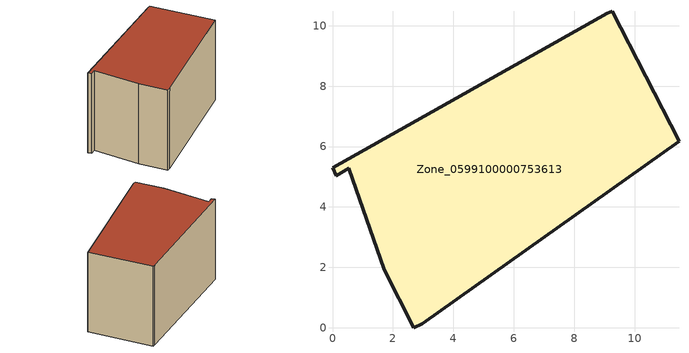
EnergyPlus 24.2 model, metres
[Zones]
Zone_0599100000753613
 floor ground (C_G): 2.97,0.14 2.69,0 1.71,1.93 0.54,5.28 0.13,5.03 0,5.29 9.1,10.41 9.27,10.48 11.47,6.17 z0.65
 wall outside (C_F): 0.54,5.28 1.71,1.93 2.69,0 2.97,0.14 11.47,6.17 9.27,10.48 9.1,10.41 0,5.29 0.13,5.03 0.54,5.28 z0.65:6.68
 roof outside (C_R): 0,5.29 0.13,5.03 0.54,5.28 1.71,1.93 2.69,0 2.97,0.14 11.47,6.17 9.27,10.48 9.1,10.41 z6.68
[BUILDING]
Pand.0599100000753613: North Axis=0; Terrain=City; Loads Convergence Tolerance Value=0.04; Temperature Convergence Tolerance Value=0.4; Solar Distribution=FullExterior; Maximum Number of Warmup Days=25; Minimum Number of Warmup Days=1
[Site:Location]
Rotterdam.The.Hague.AP_ZH_NLD Design_Conditions: Latitude=51.96; Longitude=4.45; Time Zone=1; Elevation=-4.5
[SITE:GROUNDTEMPERATURE:BUILDINGSURFACE]
18, 18, 18, 18, 18, 18, 18, 18, 18, 18, 18, 18
[MATERIAL] Thermal Absorptance=0.9; Solar Absorptance=0.7; Visible Absorptance=0.7
Name | Roughness | Thickness | Conductivity | Density | Specific Heat
G.TI.2006-2014 | MediumSmooth | 0.15 | 0.06 | 540 | 1210
F.TI.2006-2014 | Rough | 0.3 | 0.12 | 1920 | 840
R.TI.2006-2014 | MediumRough | 0.2 | 0.08 | 1500 | 1000
[CONSTRUCTION]
C_G: G.TI.2006-2014
C_F: F.TI.2006-2014
C_R: R.TI.2006-2014
[ZONE]
Zone_0599100000753613: Type=1; Multiplier=1; Ceiling Height=Autocalculate; Volume=Autocalculate; Floor Area=autocalculate; Part of Total Floor Area=Yes
[ZONEINFILTRATION:DESIGNFLOWRATE]
Infil_Zone_0599100000753613: Zone or ZoneList or Space or SpaceList=Zone_0599100000753613; Schedule=AlwaysOn; Design Flow Rate Calculation Method=Flow/Area; Flow Rate per Floor Area=0.0015; Constant Term Coefficient=1; Temperature Term Coefficient=0; Velocity Term Coefficient=0; Velocity Squared Term Coefficient=0
[HVACTEMPLATE:ZONE:IDEALLOADSAIRSYSTEM]
Zone_0599100000753613: Maximum Heating Supply Air Temperature=50; Minimum Cooling Supply Air Temperature=13; Maximum Heating Supply Air Humidity Ratio=0.0156; Minimum Cooling Supply Air Humidity Ratio=0.0077; Heating Limit=NoLimit; Cooling Limit=NoLimit; Dehumidification Control Type=ConstantSensibleHeatRatio; Cooling Sensible Heat Ratio=0.7; Dehumidification Setpoint=60; Humidification Control Type=None; Humidification Setpoint=30; Outdoor Air Method=None; Outdoor Air Flow Rate per Person=0.00944; Outdoor Air Flow Rate per Zone Floor Area=0; Outdoor Air Flow Rate per Zone=0; Demand Controlled Ventilation Type=None; Outdoor Air Economizer Type=NoEconomizer; Heat Recovery Type=None; Sensible Heat Recovery Effectiveness=0.7; Latent Heat Recovery Effectiveness=0.65
[ZONECONTROL:THERMOSTAT]
ThermostatControl_Zone_0599100000753613: Zone or ZoneList=Zone_0599100000753613; Control Type Schedule=DualSetpointControlType; Control 1=Thermostat_Zone_0599100000753613; Temperature Difference Between Cutout And Setpoint=0
[THERMOSTATSETPOINT:DUALSETPOINT]
Thermostat_Zone_0599100000753613: Heating Setpoint Temperature Schedule=HeatingSetpoint_Zone_0599100000753613; Cooling Setpoint Temperature Schedule=CoolingSetpoint_Zone_0599100000753613
[SCHEDULE:COMPACT]
HeatingSetpoint_Zone_0599100000753613: Through: 12/31, For: AllDays, Until: 24:00, 21
CoolingSetpoint_Zone_0599100000753613: Through: 12/31, For: AllDays, Until: 24:00, 24
DualSetpointControlType: Through: 12/31, For: AllDays, Until: 24:00, 4
AlwaysOn: Through: 12/31, For: AllDays, Until: 24:00, 1
